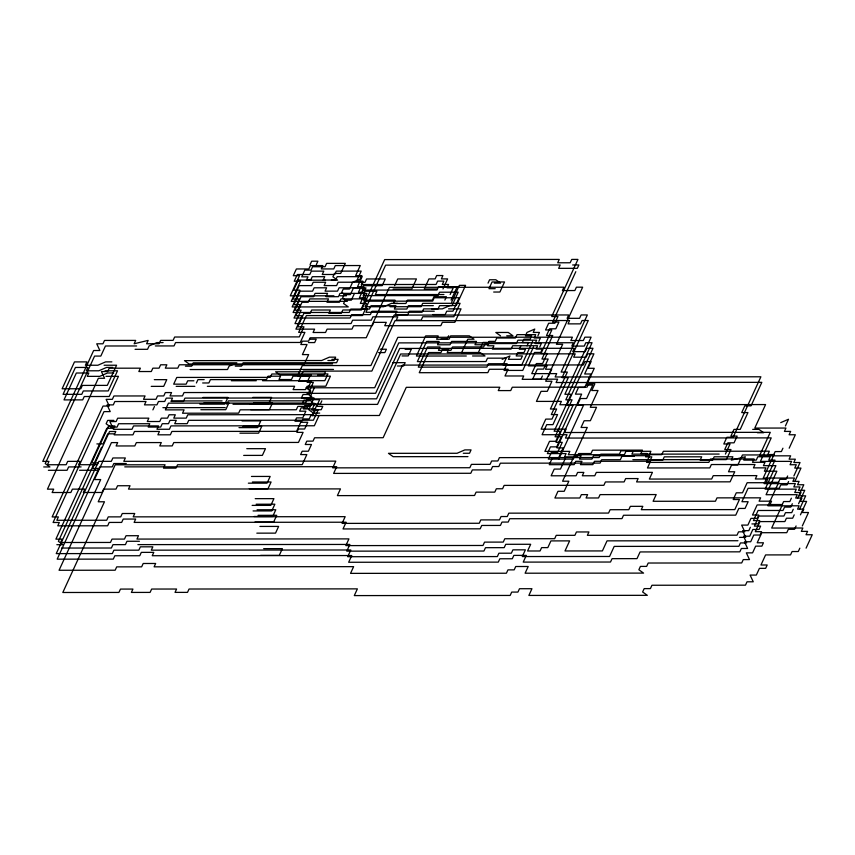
<?xml version="1.0" encoding="UTF-8"?>
<svg xmlns="http://www.w3.org/2000/svg" width="855" height="855" viewBox="0 0 855 855"><rect width="100%" height="100%" fill="white"/><g stroke="black" fill="none" stroke-linecap="round" stroke-linejoin="round"><path stroke-width="1.28" d="M101.563 447.272L58.386 541.343L63.078 544.699L56.836 544.699M152.895 409.887L154.445 406.531M196.415 382.976L197.954 379.62L204.185 379.62M226.778 404.265L228.317 400.91L309.371 400.835M310.109 264.558L311.658 261.203L317.889 261.192L316.35 264.548M308.046 387.924L311.135 381.202L298.662 381.212L303.29 371.134L371.872 371.07L395.01 320.678L569.58 320.518L568.041 323.874L580.502 323.863L582.052 320.507L588.283 320.507L562.066 377.621L568.297 377.611L551.336 414.568L557.567 414.568L552.939 424.646L546.708 424.646L542.081 434.725L567.015 434.703L565.476 438.07L771.221 437.888L760.416 461.401L791.591 461.369L790.052 464.735L796.283 464.725L794.744 468.091L800.975 468.08L794.808 481.525M354.43 293.457L351.341 300.169L345.11 300.18L343.571 303.536L348.263 306.892L292.143 306.945L299.859 290.144L293.628 290.144L298.256 280.066L310.718 280.055L312.267 276.699L324.729 276.689L323.19 280.045L335.662 280.034L337.201 276.678L362.135 276.657L357.518 286.735L363.749 286.724L362.21 290.091L437.023 290.016L438.562 286.66L457.265 286.639L451.098 300.084M314.287 387.913L309.66 397.992L184.969 398.109L183.419 401.465L170.957 401.476L172.496 398.12L166.265 398.12L164.716 401.487L158.485 401.487L156.946 404.853L144.474 404.864L146.013 401.497L114.837 401.529L113.298 404.885L107.067 404.896L110.22 411.608L103.979 411.618L53.085 522.49L59.316 522.48L57.777 525.836L107.655 525.793L109.194 522.437L121.667 522.426L123.206 519.071L135.678 519.049L134.128 522.416L346.115 522.223L343.026 528.946L480.189 528.818L481.728 525.462L500.432 525.44L501.981 522.084L508.212 522.074L509.751 518.718L621.98 518.622L623.519 515.255L735.738 515.159L738.827 508.436L745.058 508.436L748.146 501.714L741.916 501.714L748.082 488.28L779.258 488.248L780.797 484.892L787.028 484.892L788.577 481.525M364.957 293.318L360.329 303.397L366.571 303.386L365.021 306.753L383.724 306.731L391.505 303.365L397.735 303.365M312.748 415.69L315.837 408.968L303.365 408.979L304.904 405.623L311.145 405.612L312.684 402.256L307.992 398.9L376.574 398.836L399.702 348.445L574.271 348.284L572.732 351.651L585.205 351.64L586.744 348.274L592.985 348.274L566.758 405.388L573 405.377L556.028 442.345L562.259 442.334L557.631 452.413L551.4 452.423L548.312 459.135L573.256 459.114L574.795 455.758L581.037 455.747L579.487 459.114L591.959 459.103L593.498 455.736L649.618 455.694L646.53 462.405L708.87 462.352L710.42 458.996L754.057 458.953L752.518 462.309L764.99 462.299L763.44 465.665L775.913 465.654L765.118 489.167L796.294 489.146L794.744 492.501L800.985 492.501L799.436 495.857L805.677 495.847L799.511 509.291M321.833 400.824L320.294 404.18L233.009 404.265M318.979 415.68L314.351 425.769L170.957 425.897L169.418 429.253L156.946 429.263L158.485 425.908L133.551 425.929L132.012 429.285L113.309 429.306L114.848 425.94L108.617 425.95L91.645 462.908L97.876 462.897L56.238 553.613L112.347 553.57L113.886 550.203L138.831 550.182L140.37 546.826L152.842 546.815L151.303 550.171L350.807 549.989L347.718 556.712L497.354 556.573L498.893 553.217L511.365 553.206L512.904 549.851L525.376 549.84L522.287 556.552L609.572 556.477L614.2 546.398L738.902 546.292L740.441 542.925L746.672 542.925L743.519 536.203L749.76 536.203L752.838 529.48L759.08 529.48L760.619 526.114L754.388 526.124L759.016 516.046L783.95 516.025L785.489 512.658L791.73 512.658L793.269 509.291M394.647 285.666L397.735 278.944L416.438 278.933L411.811 289.011L393.108 289.022M442.986 288.979L447.614 278.901L441.372 278.912L442.922 275.545L436.681 275.556L435.142 278.912L428.911 278.922L424.283 289.001L436.745 288.99M444.867 300.084L446.406 296.728L433.934 296.738L432.395 300.105L407.45 300.126L405.911 303.482L393.439 303.493L394.989 300.137L363.813 300.158L366.902 293.447L340.023 293.34L338.473 296.696L326.012 296.706L327.551 293.351L315.078 293.361L313.539 296.717L301.067 296.728L294.9 310.173L301.131 310.162L294.964 323.607L351.074 323.553L352.623 320.198L371.327 320.176L372.866 316.82L397.799 316.799L396.26 320.155L421.205 320.133L422.744 316.777L453.92 316.745L460.086 303.301L422.68 303.343L421.13 306.699L389.966 306.731M450.158 294.526L453.246 287.814L447.005 287.814L448.554 284.459L442.313 284.459L443.863 281.103L437.621 281.103L436.082 284.469L361.27 284.533L362.809 281.177L356.578 281.177L361.205 271.099L336.261 271.121L334.722 274.487L322.25 274.498L323.788 271.131L311.327 271.142L309.777 274.508L297.316 274.519L294.227 281.231L300.458 281.231L291.213 301.388L347.322 301.334L342.631 297.989L344.17 294.622L350.4 294.622L353.489 287.9L365.961 287.889L364.412 291.245L376.884 291.234L375.345 294.601L443.927 294.537M451.643 302.146L459.349 285.356L465.59 285.346L456.335 305.502L450.093 305.513L442.324 308.879L423.62 308.89L422.071 312.257L365.961 312.299L367.5 308.944L361.27 308.944L365.897 298.865L340.963 298.887L339.414 302.253L326.952 302.264L328.491 298.897L309.788 298.919L308.238 302.275L302.007 302.285L295.841 315.719L302.072 315.719L295.905 329.154L314.608 329.143L313.069 332.499L325.531 332.488L327.08 329.132L352.014 329.111L353.564 325.744L372.267 325.734L373.806 322.367L386.278 322.356L384.729 325.723L440.849 325.67L442.388 322.314L454.86 322.303L461.027 308.858L448.554 308.869M448.683 335.737L447.144 339.093L440.913 339.104M488.045 283.133L489.584 279.767L495.825 279.767L500.517 283.123L494.276 283.123M520.813 345.88L519.274 349.235L525.504 349.235L523.965 352.591L517.724 352.591L516.185 355.958L522.426 355.947L520.877 359.314L508.404 359.324L509.954 355.958L502.174 359.324M527.043 345.869L528.593 342.513L522.352 342.513L523.901 339.157L530.132 339.146L531.671 335.791L525.44 335.801L526.979 332.435L534.76 329.068L533.221 332.435L539.452 332.424L537.913 335.791M532.612 341.348L521.817 364.861L503.114 364.882L506.203 358.16L487.5 358.181L485.95 361.537L417.368 361.601L426.624 341.444L439.096 341.434L437.557 344.789L450.019 344.779L451.568 341.423L476.502 341.391L474.963 344.757L487.425 344.747L488.975 341.38L495.205 341.38L496.744 338.014L515.458 338.003L516.997 334.647L535.7 334.626L534.161 337.982L540.392 337.982L538.853 341.337M533.552 346.895L522.758 370.418L504.055 370.429L507.143 363.717L488.429 363.728L486.89 367.094L418.309 367.148L427.564 346.991L440.036 346.98L438.497 350.347L450.959 350.336L452.509 346.97L483.674 346.948L485.223 343.582L516.388 343.56L517.938 340.194L536.641 340.183L535.091 343.539L541.333 343.528L539.794 346.895M575.81 271.687L552.672 322.079L558.903 322.079L555.825 328.801L549.583 328.801L546.505 335.523L552.736 335.513L541.942 359.036L548.173 359.025L543.545 369.104L537.314 369.114L532.686 379.193L557.62 379.171L556.081 382.527L761.826 382.345L751.032 405.869L744.791 405.869L741.713 412.591L747.943 412.58L740.227 429.381L733.996 429.392L730.907 436.103L737.149 436.103L734.06 442.826L727.829 442.826L724.741 449.548L730.972 449.538L726.344 459.616L632.828 459.701M542.401 375.954L540.862 379.31L522.159 379.331L523.698 375.976L504.995 375.986L508.073 369.264L489.37 369.285L487.831 372.641L419.249 372.705L428.505 352.549L440.977 352.538L442.516 349.171L448.747 349.171L447.208 352.527L478.383 352.506L483.011 342.428L489.242 342.417L487.703 345.773L493.934 345.773L492.395 349.129L511.098 349.118L512.637 345.751L537.581 345.73L536.032 349.096L542.273 349.086L540.723 352.442L534.493 352.452L528.326 365.887L547.029 365.876L545.49 369.232L551.721 369.232L548.632 375.944M558.849 458.996L583.527 405.249L577.285 405.249L580.374 398.526L586.605 398.526L592.782 385.081L586.541 385.092L594.257 368.291L588.026 368.302L591.104 361.579L584.873 361.579L583.324 364.946L402.523 365.106L379.385 415.498L310.803 415.562L309.264 418.929L303.033 418.929L301.484 422.285L307.725 422.285L304.637 429.007L298.406 429.007L296.867 432.374L303.098 432.363L298.47 442.441L173.779 442.559L172.229 445.915L159.767 445.925L161.306 442.569L136.373 442.591L134.823 445.947L116.12 445.968L117.669 442.601L111.428 442.612L94.467 479.57L100.698 479.559L59.059 570.274L115.169 570.221L116.708 566.865L141.652 566.844L143.191 563.488L155.663 563.477L154.114 566.833L353.628 566.651L350.539 573.374L506.406 573.235L507.945 569.879L514.186 569.868L515.725 566.512L528.198 566.502L525.109 573.213L643.569 573.107L638.877 569.761L640.416 566.395L646.658 566.395L648.197 563.028L741.713 562.943L743.262 559.587L749.493 559.587L746.34 552.864L752.582 552.864L755.66 546.142L761.901 546.142L763.44 542.775L757.199 542.786L761.826 532.708L786.771 532.686L788.31 529.32L794.552 529.32L796.091 525.953M565.08 458.996L560.452 469.074L554.222 469.085L551.133 475.797L576.078 475.775L577.617 472.42L583.847 472.409L582.308 475.775L594.781 475.765L596.32 472.398L652.429 472.355L649.351 479.067L711.691 479.014L713.23 475.658L756.878 475.615L755.339 478.971L767.801 478.96L766.262 482.327L778.734 482.316L767.94 505.829L799.104 505.807L797.565 509.163L803.796 509.153L802.257 512.519L808.488 512.508L802.321 525.953M725.414 454.069L730.042 443.991L723.8 443.991L726.889 437.279L733.12 437.268L760.886 376.788L555.141 376.98L556.68 373.614L531.746 373.635L536.374 363.557L542.604 363.557L547.232 353.478L541.001 353.478L551.796 329.966L545.565 329.966L548.643 323.243L554.884 323.243L557.962 316.521L551.732 316.532L577.948 259.407L571.717 259.418L570.178 262.774L557.706 262.784L559.245 259.428L384.675 259.589L361.537 309.98L342.834 310.002L341.295 313.358L328.822 313.368L330.372 310.012L311.669 310.023L310.119 313.39L303.888 313.39L297.722 326.834L303.952 326.824L299.325 336.902L174.634 337.02L173.095 340.376L160.622 340.386L159.083 343.742L146.611 343.763L148.15 340.397L134.139 343.774L135.678 340.408L104.513 340.44L102.963 343.796L96.733 343.806L99.885 350.518L93.644 350.518L42.75 461.401L48.981 461.39L47.442 464.746L66.145 464.735L67.684 461.369L80.156 461.358L78.617 464.725L97.32 464.703L98.859 461.347L111.332 461.337L112.871 457.97L125.343 457.959L123.804 461.326L335.78 461.134L332.691 467.856L469.855 467.728L471.394 464.372L490.097 464.351L491.646 460.995L497.877 460.984L499.416 457.628L599.173 457.543L600.712 454.176L619.426 454.165L620.965 450.799L633.437 450.788L631.888 454.155L719.173 454.069M785.414 425.982L788.502 419.26L780.722 422.627M782.934 448.202L781.395 451.568L775.164 451.568L773.615 454.935L742.45 454.956L737.822 465.035L731.581 465.045L728.503 471.768L734.734 471.757L730.106 481.835L636.59 481.921L638.129 478.565L625.657 478.576L624.118 481.931L605.415 481.953L603.876 485.309L504.119 485.394L502.58 488.761L496.338 488.761L494.799 492.127L476.096 492.138L474.546 495.494L337.394 495.622L340.472 488.9L128.496 489.092L130.035 485.736L117.573 485.747L116.024 489.103L103.562 489.113L102.012 492.469L83.309 492.491L84.859 489.135L72.386 489.146L70.847 492.501L52.134 492.523L53.683 489.156L47.442 489.167L98.346 378.295L104.577 378.284L101.424 371.572L107.666 371.562L109.205 368.206L140.38 368.174L138.841 371.54L151.303 371.53L152.853 368.163L159.083 368.163L160.622 364.796L166.864 364.796L165.314 368.152L177.787 368.142L179.326 364.786L304.027 364.668L308.644 354.59L302.413 354.601L307.041 344.522L300.81 344.522L302.349 341.166L308.58 341.156L310.13 337.8L366.239 337.746L389.378 287.355L563.947 287.195L562.398 290.561L574.87 290.55L576.409 287.184L582.65 287.184L556.423 344.298L562.665 344.287L545.693 381.245L551.935 381.245L547.307 391.323L541.065 391.334L536.438 401.412L561.382 401.39L559.833 404.746L765.578 404.565L754.783 428.077L785.959 428.056L784.42 431.412L790.651 431.401L789.112 434.768L795.342 434.757L789.176 448.202M750.359 527.289L748.82 530.645L742.589 530.656L745.731 537.368L739.5 537.378M787.637 475.979L786.087 479.334L779.856 479.334L778.317 482.701L747.142 482.722L742.514 492.801L736.283 492.811L733.195 499.534L739.425 499.523L734.808 509.601L641.282 509.687L642.821 506.331L630.359 506.342L628.81 509.698L610.107 509.719L608.568 513.075L508.811 513.16L507.272 516.527L501.041 516.527L499.491 519.893L480.788 519.904L479.249 523.271L342.086 523.388L345.174 516.666L133.198 516.858L134.737 513.502L122.265 513.513L120.726 516.869L108.254 516.88L106.715 520.246L56.836 520.289L58.375 516.922L52.144 516.933L103.038 406.061L109.28 406.05L106.127 399.338L112.358 399.338L113.907 395.972L145.072 395.951L143.533 399.306L156.005 399.296L157.544 395.94L163.775 395.929L165.325 392.573L171.556 392.563L170.017 395.929L182.489 395.918L184.028 392.552L308.719 392.445L313.347 382.367L307.116 382.367L310.194 375.644L297.722 375.655L302.349 365.577L370.931 365.523L394.07 315.121L568.639 314.961L567.1 318.327L579.562 318.317L581.111 314.95L587.342 314.95L561.126 372.064L567.357 372.064L550.396 409.021L556.626 409.011L551.999 419.089L545.768 419.1L541.14 429.178L566.074 429.157L564.535 432.512L770.28 432.331L759.486 455.843L790.651 455.822L789.112 459.178L795.342 459.178L793.803 462.534L800.034 462.534L793.868 475.968M791.388 498.187L789.849 501.543L783.618 501.554L782.069 504.91L757.135 504.931L752.507 515.02L758.738 515.009L757.199 518.365L750.968 518.376L747.879 525.098L741.648 525.098L744.791 531.81L738.56 531.821L737.021 535.177L587.385 535.316L588.924 531.949L576.462 531.96L574.913 535.326L556.21 535.337L554.671 538.703L504.792 538.746L503.253 542.102L484.55 542.123L483.011 545.479L345.848 545.608L348.926 538.885L136.95 539.077L138.489 535.711L126.027 535.722L124.477 539.088L112.016 539.099L110.466 542.455L60.598 542.498L62.137 539.142L55.896 539.152L106.8 428.27L113.031 428.27L109.878 421.558L116.12 421.547L117.659 418.191L148.834 418.159L147.295 421.526L159.757 421.515L161.306 418.148L167.537 418.148L169.076 414.782L175.318 414.782L173.768 418.138L186.24 418.127L187.779 414.771L312.481 414.654L317.098 404.575L310.867 404.586L313.956 397.864L301.484 397.874L303.023 394.518L309.264 394.508L310.803 391.152L306.111 387.796L374.693 387.732L397.832 337.34L572.401 337.18L570.851 340.536L583.324 340.525L584.863 337.169L591.104 337.159L564.877 394.283L571.119 394.273L554.147 431.23L560.388 431.23L555.761 441.308L549.519 441.308L544.892 451.387L569.836 451.365L568.297 454.732L624.407 454.678L625.946 451.322L650.879 451.301L649.34 454.657L661.813 454.646L663.352 451.28L769.34 451.194L767.801 454.55L774.032 454.539L763.237 478.063L794.413 478.031L792.874 481.397L799.104 481.386L797.565 484.753L803.796 484.742L797.63 498.187M792.329 503.745L790.789 507.101L784.559 507.111L783.009 510.467L758.075 510.488L753.447 520.567L759.678 520.567L758.139 523.923L751.908 523.933M798.57 503.734L804.737 490.3L798.506 490.3L800.045 486.944L793.803 486.944L795.353 483.588L764.178 483.62L774.972 460.097L768.741 460.108L770.28 456.741L757.808 456.752L756.269 460.118L743.797 460.129L745.346 456.762L731.335 460.14L732.874 456.773L714.171 456.794L712.632 460.15L700.16 460.161L701.698 456.805L664.292 456.837L662.753 460.204L650.281 460.214L651.82 456.848L645.589 456.859L647.128 453.492L640.897 453.503L642.436 450.136L592.558 450.19L591.019 453.545L578.546 453.556L577.007 456.912L564.535 456.923L566.085 453.567L547.382 453.588L550.46 446.866L556.701 446.855L561.329 436.777L555.087 436.787L572.059 399.83L565.818 399.83L592.045 342.716L585.803 342.727L584.264 346.083L571.792 346.093L573.342 342.737L398.772 342.887L375.634 393.289L307.052 393.353L311.744 396.699L310.205 400.065L303.963 400.065L302.424 403.432L314.897 403.421L311.808 410.133L318.039 410.133L313.411 420.211L188.72 420.318L187.181 423.685L174.709 423.695L176.258 420.329L170.017 420.339L168.478 423.695L162.247 423.706L160.697 427.062L148.236 427.073L149.775 423.717L118.599 423.738L117.06 427.105L110.819 427.105L106.127 423.759L107.677 420.393L113.907 420.393M794.21 514.849L792.671 518.205L786.429 518.216L784.89 521.571L759.956 521.593L755.328 531.671L761.559 531.671L760.02 535.027L753.779 535.038L750.701 541.76L744.459 541.76L747.612 548.472L741.381 548.483L739.832 551.838L640.085 551.935L636.996 558.646L612.062 558.668L610.513 562.034L523.228 562.109L526.317 555.387L513.844 555.397L512.305 558.764L499.833 558.775L498.294 562.13L348.658 562.269L351.747 555.547L152.243 555.729L153.782 552.362L141.31 552.373L139.771 555.739L114.827 555.761L113.288 559.117L57.178 559.17L98.817 468.455L92.586 468.455L109.547 431.497L115.788 431.497L114.239 434.853L132.953 434.842L134.492 431.476L159.425 431.454L157.886 434.821L170.359 434.81L171.898 431.444L296.589 431.337L301.216 421.259L294.986 421.259L296.525 417.903L302.755 417.892L305.844 411.18L299.613 411.18L301.152 407.824L307.383 407.814L308.933 404.458L377.515 404.394L400.642 354.002L575.212 353.842L573.673 357.198L586.145 357.187L587.684 353.831L593.915 353.82L584.67 373.988L590.901 373.977L584.735 387.422L578.493 387.422L575.415 394.144L581.646 394.134L556.968 447.892L563.199 447.892L558.572 457.97L552.341 457.97L549.252 464.693L574.197 464.671L575.736 461.315L581.966 461.305L580.427 464.66L592.9 464.65L594.439 461.294L650.548 461.24L647.47 467.963L709.81 467.909L711.36 464.543L754.997 464.511L753.458 467.867L765.93 467.856L764.381 471.212L776.853 471.201L766.059 494.724L797.234 494.692L795.684 498.059L801.926 498.048L800.376 501.415L806.618 501.404L800.44 514.849M799.842 548.173L798.303 551.528L792.072 551.539L790.522 554.895L765.588 554.916L760.961 564.995L767.192 564.995L765.653 568.351L759.422 568.361L756.333 575.073L750.102 575.084L753.244 581.795L747.014 581.806L745.475 585.162L651.948 585.248L650.409 588.603L644.178 588.614L642.629 591.97L647.321 595.326L528.871 595.433L531.949 588.71L519.487 588.721L517.938 592.088L511.707 592.088L510.168 595.443L354.301 595.593L357.379 588.871L189.051 589.02L187.502 592.376L175.04 592.387L176.579 589.031L151.645 589.052L150.095 592.408L131.392 592.43L132.931 589.074L120.47 589.084L118.92 592.44L62.81 592.494L104.46 501.778L98.218 501.778L115.19 464.821L165.068 464.778L163.519 468.145L175.991 468.123L177.53 464.767L302.232 464.66L306.849 454.582L300.618 454.582L302.157 451.226L308.399 451.216L311.477 444.493L305.246 444.504L306.785 441.148L313.026 441.137L314.565 437.781L383.147 437.717L406.285 387.315L499.801 387.24L498.262 390.596L510.724 390.585L512.273 387.23L587.086 387.155L588.625 383.799L594.866 383.788L591.778 390.511L598.008 390.511L590.303 407.301L596.534 407.301L590.367 420.735L584.136 420.746L581.047 427.468L587.278 427.457L562.601 481.215L568.842 481.215L564.215 491.294L557.973 491.294L554.895 498.016L579.829 497.995L581.368 494.628L587.609 494.628L586.07 497.984L598.532 497.973L600.082 494.618L656.191 494.564L653.102 501.287L715.453 501.233L716.992 497.867L760.64 497.834L759.09 501.19L771.563 501.18L770.024 504.536L782.485 504.525L771.691 528.048L802.866 528.016L801.327 531.383L807.558 531.372L806.019 534.728L812.25 534.728L806.083 548.162M572.658 264.975L578.888 264.964L577.349 268.32L558.646 268.342L560.185 264.986L385.616 265.136L362.477 315.538L306.368 315.58L298.662 332.381L304.893 332.381L300.265 342.46L175.574 342.566L174.035 345.933L155.321 345.944M325.124 280.173L306.421 280.194L307.971 276.828L301.73 276.838L304.818 270.116L311.049 270.116L312.599 266.749L325.06 266.739L326.61 263.383L345.313 263.361L340.685 273.44L334.444 273.45L332.905 276.806L337.597 280.162L331.366 280.173M358.779 282.342L365.021 282.332L366.56 278.976L385.263 278.954L382.185 285.677L363.482 285.698M495.216 288.68L488.985 288.68L492.063 281.968L504.536 281.958L499.908 292.036L493.677 292.036M333.91 295.798L290.273 295.83L299.528 275.673L293.286 275.684L296.375 268.962L308.847 268.951L310.386 265.595L322.859 265.584L321.309 268.94L333.781 268.93L335.32 265.574L360.265 265.542L355.637 275.631L361.868 275.62L360.329 278.976L352.549 282.342L349.46 289.065L343.229 289.076L341.69 292.431L346.382 295.787L340.14 295.787M433.335 305.652L408.391 305.673L406.852 309.04L394.379 309.05L395.929 305.684L370.985 305.705L369.446 309.072L350.742 309.083L349.203 312.449L293.083 312.492L299.261 299.058L293.019 299.058L299.186 285.623L311.658 285.613L313.197 282.257L325.67 282.246L324.13 285.602L336.603 285.591L338.142 282.225L363.076 282.203L358.448 292.282L364.69 292.282L363.14 295.638L437.963 295.574L439.502 292.218L458.205 292.196L452.038 305.641L439.566 305.652L438.027 309.008L431.786 309.018M434.276 311.209L409.331 311.231L407.792 314.587L395.32 314.597L396.87 311.241L371.925 311.263L370.386 314.619L351.683 314.64L350.133 317.996L294.024 318.049L300.191 304.615L293.96 304.615L300.126 291.181L312.599 291.17L314.138 287.804L326.61 287.793L325.071 291.16L337.533 291.138L339.082 287.782L364.016 287.761L359.389 297.839L365.63 297.839L364.08 301.195L432.662 301.131L434.212 297.775L459.146 297.754L452.979 311.188L446.738 311.199L445.199 314.555L432.726 314.565M506.737 335.812L512.968 335.812L508.276 332.456L495.815 332.467L500.506 335.823M309.98 339.221L316.211 339.211L314.672 342.577L308.441 342.577M163.102 342.577L156.871 342.588L149.091 345.954L147.552 349.31L135.079 349.321M136.618 345.965L105.454 345.986L100.826 356.075L94.584 356.075L45.23 463.592L49.921 466.948L43.691 466.948M380.165 349.235L386.407 349.225L384.857 352.591L378.626 352.591M405.11 349.214L411.341 349.203L408.263 355.926L402.021 355.926M466.306 356.001L416.428 356.043L425.683 335.887L438.155 335.876L436.616 339.232L449.078 339.221L450.628 335.865L469.331 335.844L474.023 339.2L467.792 339.211L461.615 352.645L480.318 352.634L485.009 355.979L472.548 355.99M331.9 359.346L338.131 359.346L336.592 362.702L243.077 362.787L241.527 366.143L235.296 366.154M327.871 360.521L334.113 360.511L335.652 357.155L329.421 357.155L321.64 360.521L184.477 360.65L189.169 363.995L332.574 363.867M111.877 361.868L105.635 361.879L97.865 365.245L85.393 365.256L86.932 361.889L74.471 361.911L62.126 388.779L80.83 388.769L82.379 385.413L107.313 385.381L116.569 365.224L104.096 365.235M392.702 362.659L405.174 362.648L403.635 366.004L397.393 366.004M185.417 366.197L191.659 366.197L193.198 362.83L236.835 362.798L229.065 366.164L227.516 369.52L190.109 369.552M112.817 367.426L106.576 367.436L98.806 370.792L86.334 370.803L87.873 367.447L75.411 367.458L63.067 394.337L81.77 394.326L83.309 390.959L108.254 390.938L117.509 370.781L105.037 370.792M239.988 369.51L333.503 369.424M113.758 372.983L107.516 372.983L99.746 376.35L87.274 376.36L88.813 373.004L76.341 373.015L64.007 399.894L82.711 399.873L84.25 396.517L109.194 396.496L118.45 376.339L105.977 376.35M311.444 375.131L280.28 375.153L275.588 371.797L325.456 371.754L323.917 375.121L317.686 375.121M154.306 379.663L166.778 379.652L163.7 386.364L151.228 386.375M193.925 380.785L187.694 380.796L186.155 384.152L173.683 384.162L176.771 377.44L270.287 377.365L271.826 373.998L327.946 373.945L324.857 380.667L262.506 380.721M231.342 380.753L256.276 380.732M202.646 382.976L208.877 382.965L210.426 379.609L266.536 379.556L268.075 376.2L280.547 376.189L279.008 379.545L291.47 379.535L293.019 376.179L330.425 376.147L325.798 386.225L307.095 386.236L305.545 389.602L293.083 389.613L294.622 386.246L207.338 386.332M176.162 386.353L194.865 386.342M202.977 397.447L227.922 397.425L224.833 404.137L199.899 404.159M252.856 397.393L271.559 397.383L268.481 404.105L249.778 404.116M172.208 400.952L222.086 400.91M203.918 402.994L228.862 402.972L225.773 409.695L200.84 409.716M253.796 402.951L272.499 402.929L269.421 409.652L250.718 409.673M162.888 407.685L225.228 407.621M315.003 409.737L321.234 409.737L322.773 406.382L316.542 406.382L319.631 399.659L307.159 399.67L305.62 403.036L168.456 403.154L165.368 409.876L184.071 409.855L182.532 413.221L238.641 413.168L240.18 409.812L296.3 409.759L297.839 406.403L310.312 406.392L308.762 409.748L313.454 413.104L319.695 413.093M242.061 420.916L260.764 420.895L257.686 427.618L238.983 427.639M243.002 426.474L261.705 426.453L258.616 433.175L239.913 433.186M752.699 429.37L758.93 429.37L763.622 432.716L757.391 432.726M113.972 433.827L107.741 433.827L103.113 443.905L96.872 443.916M246.764 448.683L265.467 448.672L262.378 455.384L243.675 455.405M463.282 453.268L469.523 453.268L471.062 449.901L464.831 449.912L457.051 453.278L388.469 453.332L393.161 456.688L467.974 456.623M634.367 456.346L621.906 456.356L620.356 459.712L601.653 459.734L600.114 463.089L500.357 463.186L498.818 466.541L492.587 466.552L491.037 469.908L472.334 469.919L470.795 473.285L333.632 473.403L336.72 466.691L124.745 466.873M126.284 463.517L113.811 463.528L112.272 466.883L99.8 466.894L98.261 470.261L79.558 470.271M81.097 466.916L68.624 466.926L67.085 470.282L48.382 470.303M251.456 476.449L270.159 476.438L267.07 483.161L248.367 483.171M252.396 482.006L271.099 481.996L268.01 488.707L249.307 488.729M255.218 498.668L273.921 498.647L270.832 505.369L252.129 505.391M256.158 504.226L274.861 504.204L271.772 510.927L253.069 510.937M257.088 509.772L275.791 509.762L272.713 516.473L254.01 516.495M258.028 515.33L276.731 515.309L273.653 522.031L254.95 522.052M259.909 526.434L278.612 526.423L275.534 533.135L256.821 533.157M139.429 541.268L126.968 541.279L125.418 544.635L112.956 544.656L111.407 548.012L61.528 548.055M737.961 540.734L607.029 540.852L602.401 550.93L564.995 550.962L569.622 540.884L550.919 540.905L547.831 547.617L541.6 547.628L540.061 550.983L527.588 550.994L530.677 544.282L505.733 544.304L504.194 547.66L485.49 547.681L483.941 551.037L346.788 551.154L349.866 544.443L137.89 544.624M263.671 548.654L282.374 548.632L279.286 555.355L260.583 555.376"/></g></svg>
